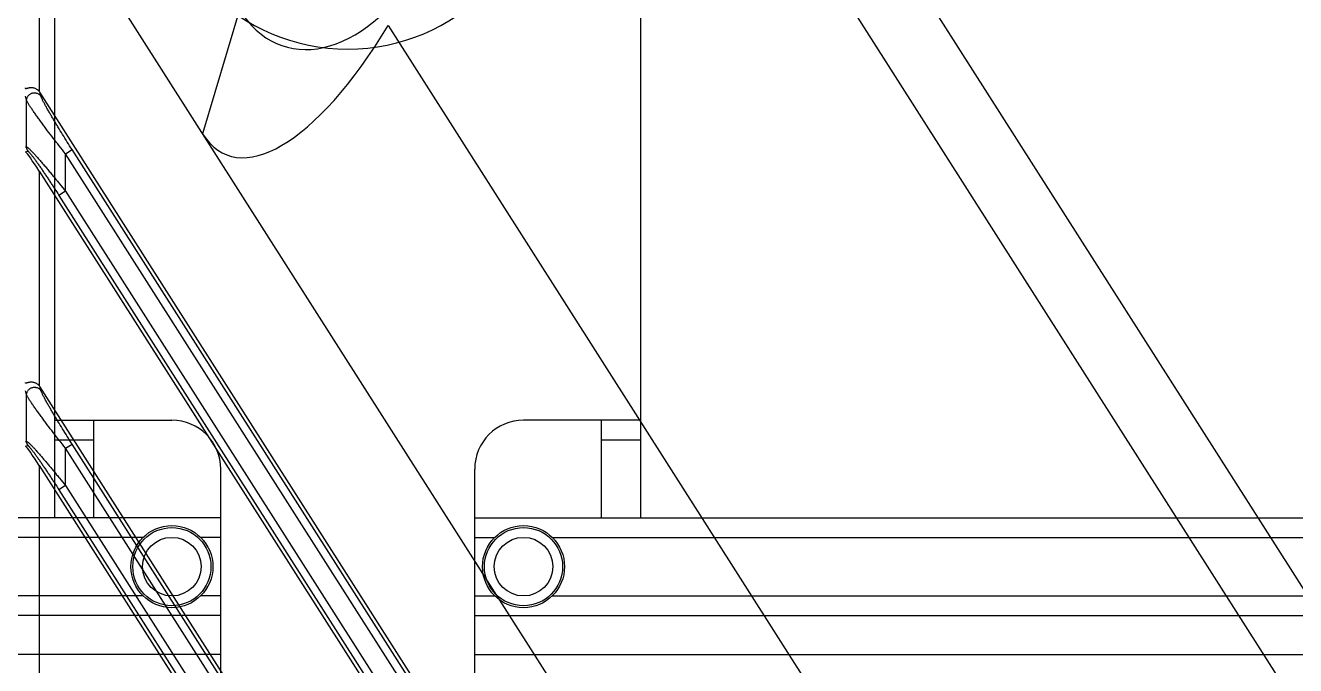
# Model space of a CAD drawing. Header units: millimetres. Extents: x 562 to 17351, y 2396 to 6995.
# Drawn here: x 13938.8 to 14003.8, y 4474.7 to 4507.4 of the extents above; entities that cross this region are included whole.
import ezdxf

# ---------------------------------------------------------------- set-up
doc = ezdxf.new("R2010")
doc.units = ezdxf.units.MM
doc.layers.add('02___PRT_ALL_AXES', color=7, linetype='Continuous')

# ---------------------------------------------------------------- blocks, each defined once
blk = doc.blocks.new('DTGCNV')
at = {"color": 7, "linetype": 'Continuous'}
for p, q in [((12717.318, 4984.423), (12717.318, 4970.54)), ((12759.905, 4979.784), (12838.254, 4856.8)), ((12719.013, 4978.832), (12910.962, 4677.532)), ((12883.386, 4779.444), (12757.682, 4976.76)), ((12727.571, 4974.703), (12725.686, 4968.356)), ((12735.19, 4973.911), (12923.33, 4678.59)), ((12716.677, 4970.077), (12716.618, 4970.279)), ((12716.677, 4967.685), (12716.677, 4970.077)), ((12717.412, 4970.291), (12717.353, 4970.493)), ((12903.91, 4677.658), (12717.353, 4970.493)), ((12716.618, 4967.668), (12716.677, 4967.685)), ((12716.631, 4967.439), (12716.74, 4967.471)), ((12718.67, 4967.337), (12719.006, 4967.551)), ((12718.67, 4965.421), (12718.67, 4967.337)), ((12902.323, 4679.058), (12718.67, 4967.337)), ((12902.66, 4679.272), (12719.006, 4967.551)), ((12717.318, 4966.453), (12717.318, 4955.465)), ((12717.318, 4966.453), (12901.381, 4677.532)), ((12718.67, 4965.421), (12718.334, 4965.207)), ((12718.67, 4965.421), (12901.103, 4679.058)), ((12718.334, 4965.207), (12900.767, 4678.844)), ((12716.677, 4955.001), (12716.618, 4955.204)), ((12716.677, 4952.61), (12716.677, 4955.001)), ((12717.412, 4955.215), (12717.353, 4955.418)), ((12894.306, 4677.658), (12717.353, 4955.418)), ((12716.618, 4952.592), (12716.677, 4952.61)), ((12716.631, 4952.364), (12716.74, 4952.396)), ((12718.67, 4952.262), (12719.006, 4952.476)), ((12893.055, 4679.272), (12719.006, 4952.476)), ((12718.67, 4950.346), (12718.67, 4952.262)), ((12892.719, 4679.058), (12718.67, 4952.262)), ((12717.318, 4951.378), (12717.318, 4940.389)), ((12717.318, 4951.378), (12891.777, 4677.532)), ((12718.67, 4950.346), (12718.334, 4950.131)), ((12718.334, 4950.131), (12891.163, 4678.844)), ((12718.67, 4950.346), (12891.499, 4679.058))]:
    blk.add_line(p, q, dxfattribs=at)
for centre in [(12717.079, 4967.686), (12717.079, 4952.611)]:
    blk.add_arc(centre, 0.402, 180.12821, 212.37179, dxfattribs=at)
for centre, major_axis, ratio, start_param, end_param in [((12732.749, 4982.368), (-2.835, -9.544), 0.602666, -0.481922, 1.127854), ((12732.692, 4982.176), (5.777, 14.89), 0.368013, -3.405574, -2.010726), ((12717.02, 4970.269), (-0.117, 0.402), 0.954439, -1.274405, -1.134443), ((12717.318, 4966.339), (-0.698, 1.104), 0.046753, -1.496981, -0.118001), ((12717.02, 4955.193), (-0.117, 0.402), 0.954439, -1.274405, -1.134443), ((12717.318, 4951.264), (-0.698, 1.104), 0.046753, -1.496981, -0.118001)]:
    blk.add_ellipse(centre, major_axis=major_axis, ratio=ratio, start_param=start_param, end_param=end_param, dxfattribs=at)
for points, knots in [([(12717.318, 4970.54), (12717.303, 4970.559), (12717.269, 4970.593), (12717.21, 4970.635), (12717.147, 4970.669), (12717.082, 4970.692), (12717.017, 4970.708), (12716.954, 4970.715), (12716.895, 4970.716), (12716.84, 4970.712), (12716.797, 4970.705), (12716.766, 4970.698), (12716.739, 4970.691), (12716.714, 4970.684), (12716.69, 4970.677), (12716.676, 4970.672), (12716.662, 4970.669), (12716.651, 4970.667), (12716.64, 4970.667), (12716.632, 4970.67), (12716.625, 4970.676), (12716.621, 4970.685), (12716.619, 4970.696), (12716.618, 4970.705), (12716.618, 4970.709)], [0, 0, 0, 0, 0.092092, 0.18383, 0.274482, 0.363041, 0.448376, 0.529457, 0.605459, 0.675766, 0.739913, 0.769539, 0.797439, 0.847676, 0.869774, 0.889641, 0.907107, 0.922074, 0.934647, 0.945489, 0.956057, 0.968087, 0.982675, 1, 1, 1, 1]), ([(12716.677, 4970.077), (12716.678, 4970.097), (12716.682, 4970.138), (12716.699, 4970.197), (12716.725, 4970.254), (12716.76, 4970.306), (12716.803, 4970.352), (12716.853, 4970.391), (12716.909, 4970.422), (12716.968, 4970.445), (12717.031, 4970.458), (12717.095, 4970.461), (12717.158, 4970.455), (12717.219, 4970.44), (12717.276, 4970.415), (12717.329, 4970.381), (12717.375, 4970.34), (12717.4, 4970.308), (12717.412, 4970.291)], [0, 0, 0, 0, 0.061113, 0.122614, 0.184534, 0.246921, 0.309743, 0.372936, 0.436398, 0.5, 0.563602, 0.627064, 0.690257, 0.753079, 0.815466, 0.877386, 0.938887, 1, 1, 1, 1]), ([(12718.67, 4967.337), (12718.563, 4967.471), (12718.353, 4967.737), (12718.043, 4968.136), (12717.791, 4968.466), (12717.595, 4968.726), (12717.455, 4968.916), (12717.319, 4969.101), (12717.19, 4969.279), (12717.069, 4969.45), (12716.959, 4969.61), (12716.875, 4969.736), (12716.815, 4969.829), (12716.776, 4969.891), (12716.743, 4969.947), (12716.715, 4969.997), (12716.696, 4970.034), (12716.684, 4970.06), (12716.679, 4970.071), (12716.677, 4970.077)], [0, 0, 0, 0, 0.151037, 0.300586, 0.447016, 0.518439, 0.588237, 0.655992, 0.721178, 0.783101, 0.840848, 0.893205, 0.916879, 0.938573, 0.958018, 0.974928, 0.989013, 0.994909, 1, 1, 1, 1]), ([(12719.006, 4967.551), (12718.923, 4967.68), (12718.76, 4967.939), (12718.519, 4968.326), (12718.323, 4968.647), (12718.17, 4968.901), (12718.059, 4969.088), (12717.951, 4969.271), (12717.847, 4969.45), (12717.748, 4969.624), (12717.657, 4969.788), (12717.586, 4969.92), (12717.535, 4970.018), (12717.501, 4970.085), (12717.471, 4970.147), (12717.446, 4970.202), (12717.428, 4970.243), (12717.418, 4970.272), (12717.414, 4970.285), (12717.412, 4970.291)], [0, 0, 0, 0, 0.145071, 0.289149, 0.431131, 0.500908, 0.569567, 0.636803, 0.702211, 0.76523, 0.825074, 0.880596, 0.906233, 0.930094, 0.951832, 0.971044, 0.987264, 0.994099, 1, 1, 1, 1]), ([(12716.618, 4967.438), (12716.618, 4967.439), (12716.618, 4967.44), (12716.619, 4967.442), (12716.62, 4967.443), (12716.622, 4967.444), (12716.624, 4967.444), (12716.626, 4967.443), (12716.628, 4967.441), (12716.63, 4967.44), (12716.631, 4967.439)], [0, 0, 0, 0, 0.134296, 0.239838, 0.325336, 0.408088, 0.50825, 0.637794, 0.80127, 1, 1, 1, 1]), ([(12716.677, 4967.685), (12716.679, 4967.685), (12716.684, 4967.685), (12716.692, 4967.683), (12716.702, 4967.678), (12716.713, 4967.671), (12716.727, 4967.662), (12716.747, 4967.647), (12716.777, 4967.622), (12716.817, 4967.586), (12716.862, 4967.543), (12716.911, 4967.493), (12716.964, 4967.439), (12717.021, 4967.379), (12717.102, 4967.291), (12717.209, 4967.173), (12717.342, 4967.023), (12717.481, 4966.863), (12717.624, 4966.696), (12717.77, 4966.523), (12717.918, 4966.346), (12718.068, 4966.165), (12718.218, 4965.982), (12718.419, 4965.734), (12718.57, 4965.546), (12718.67, 4965.421)], [0, 0, 0, 0, 0.002036, 0.004765, 0.008306, 0.012701, 0.017956, 0.024063, 0.038745, 0.05652, 0.077106, 0.100208, 0.125538, 0.152825, 0.181822, 0.244102, 0.310933, 0.381227, 0.454167, 0.529124, 0.605619, 0.683271, 0.76177, 0.840872, 1, 1, 1, 1]), ([(12716.74, 4967.471), (12716.741, 4967.471), (12716.745, 4967.471), (12716.749, 4967.47), (12716.754, 4967.467), (12716.762, 4967.462), (12716.773, 4967.454), (12716.785, 4967.443), (12716.799, 4967.429), (12716.814, 4967.414), (12716.836, 4967.389), (12716.867, 4967.353), (12716.907, 4967.304), (12716.95, 4967.249), (12716.996, 4967.189), (12717.044, 4967.125), (12717.112, 4967.033), (12717.199, 4966.911), (12717.307, 4966.758), (12717.418, 4966.598), (12717.53, 4966.433), (12717.644, 4966.264), (12717.759, 4966.092), (12717.874, 4965.918), (12717.989, 4965.742), (12718.143, 4965.505), (12718.257, 4965.326), (12718.334, 4965.207)], [0, 0, 0, 0, 0.001988, 0.003277, 0.004801, 0.008605, 0.013451, 0.019328, 0.026206, 0.034036, 0.042764, 0.062675, 0.085465, 0.110691, 0.137955, 0.166932, 0.197336, 0.261568, 0.329268, 0.399486, 0.471568, 0.545042, 0.619552, 0.694837, 0.77068, 0.84692, 1, 1, 1, 1]), ([(12717.318, 4955.465), (12717.303, 4955.483), (12717.269, 4955.517), (12717.21, 4955.56), (12717.147, 4955.593), (12717.082, 4955.617), (12717.017, 4955.632), (12716.954, 4955.64), (12716.895, 4955.641), (12716.84, 4955.636), (12716.797, 4955.629), (12716.766, 4955.622), (12716.739, 4955.616), (12716.714, 4955.608), (12716.69, 4955.601), (12716.676, 4955.597), (12716.662, 4955.594), (12716.651, 4955.592), (12716.64, 4955.592), (12716.632, 4955.595), (12716.625, 4955.601), (12716.621, 4955.61), (12716.619, 4955.621), (12716.618, 4955.629), (12716.618, 4955.634)], [0, 0, 0, 0, 0.092092, 0.18383, 0.274482, 0.363041, 0.448376, 0.529457, 0.605459, 0.675766, 0.739913, 0.769539, 0.797439, 0.847676, 0.869774, 0.889641, 0.907107, 0.922074, 0.934647, 0.945489, 0.956057, 0.968087, 0.982675, 1, 1, 1, 1]), ([(12716.677, 4955.001), (12716.678, 4955.022), (12716.682, 4955.063), (12716.699, 4955.122), (12716.725, 4955.179), (12716.76, 4955.23), (12716.803, 4955.277), (12716.853, 4955.316), (12716.909, 4955.347), (12716.968, 4955.369), (12717.031, 4955.383), (12717.095, 4955.386), (12717.158, 4955.38), (12717.219, 4955.364), (12717.276, 4955.339), (12717.329, 4955.306), (12717.375, 4955.264), (12717.4, 4955.232), (12717.412, 4955.215)], [0, 0, 0, 0, 0.061113, 0.122614, 0.184534, 0.246921, 0.309743, 0.372936, 0.436398, 0.5, 0.563602, 0.627064, 0.690257, 0.753079, 0.815466, 0.877386, 0.938887, 1, 1, 1, 1]), ([(12718.67, 4952.262), (12718.563, 4952.395), (12718.353, 4952.662), (12718.043, 4953.061), (12717.791, 4953.391), (12717.595, 4953.651), (12717.455, 4953.841), (12717.319, 4954.025), (12717.19, 4954.204), (12717.069, 4954.375), (12716.959, 4954.535), (12716.875, 4954.66), (12716.815, 4954.753), (12716.776, 4954.815), (12716.743, 4954.872), (12716.715, 4954.921), (12716.696, 4954.959), (12716.684, 4954.984), (12716.679, 4954.996), (12716.677, 4955.001)], [0, 0, 0, 0, 0.151037, 0.300586, 0.447016, 0.518439, 0.588237, 0.655992, 0.721178, 0.783101, 0.840848, 0.893205, 0.916879, 0.938573, 0.958018, 0.974928, 0.989013, 0.994909, 1, 1, 1, 1]), ([(12719.006, 4952.476), (12718.923, 4952.605), (12718.76, 4952.864), (12718.519, 4953.251), (12718.323, 4953.572), (12718.17, 4953.826), (12718.059, 4954.013), (12717.951, 4954.196), (12717.847, 4954.375), (12717.748, 4954.548), (12717.657, 4954.713), (12717.586, 4954.844), (12717.535, 4954.943), (12717.501, 4955.01), (12717.471, 4955.072), (12717.446, 4955.127), (12717.428, 4955.168), (12717.418, 4955.197), (12717.414, 4955.209), (12717.412, 4955.215)], [0, 0, 0, 0, 0.145071, 0.289149, 0.431131, 0.500908, 0.569567, 0.636803, 0.702211, 0.76523, 0.825074, 0.880596, 0.906233, 0.930094, 0.951832, 0.971044, 0.987264, 0.994099, 1, 1, 1, 1]), ([(12716.618, 4952.362), (12716.618, 4952.363), (12716.618, 4952.365), (12716.619, 4952.367), (12716.62, 4952.368), (12716.622, 4952.368), (12716.624, 4952.368), (12716.626, 4952.367), (12716.628, 4952.366), (12716.63, 4952.365), (12716.631, 4952.364)], [0, 0, 0, 0, 0.134296, 0.239838, 0.325336, 0.408088, 0.50825, 0.637794, 0.80127, 1, 1, 1, 1]), ([(12716.677, 4952.61), (12716.679, 4952.61), (12716.684, 4952.61), (12716.692, 4952.607), (12716.702, 4952.603), (12716.713, 4952.596), (12716.727, 4952.587), (12716.747, 4952.571), (12716.777, 4952.546), (12716.817, 4952.51), (12716.862, 4952.467), (12716.911, 4952.418), (12716.964, 4952.363), (12717.021, 4952.304), (12717.102, 4952.216), (12717.209, 4952.098), (12717.342, 4951.947), (12717.481, 4951.787), (12717.624, 4951.62), (12717.77, 4951.448), (12717.918, 4951.27), (12718.068, 4951.09), (12718.218, 4950.906), (12718.419, 4950.658), (12718.57, 4950.471), (12718.67, 4950.346)], [0, 0, 0, 0, 0.002036, 0.004765, 0.008306, 0.012701, 0.017956, 0.024063, 0.038745, 0.05652, 0.077106, 0.100208, 0.125538, 0.152825, 0.181822, 0.244102, 0.310933, 0.381227, 0.454167, 0.529124, 0.605619, 0.683271, 0.76177, 0.840872, 1, 1, 1, 1]), ([(12716.74, 4952.396), (12716.741, 4952.396), (12716.745, 4952.396), (12716.749, 4952.394), (12716.754, 4952.392), (12716.762, 4952.387), (12716.773, 4952.378), (12716.785, 4952.367), (12716.799, 4952.354), (12716.814, 4952.338), (12716.836, 4952.313), (12716.867, 4952.277), (12716.907, 4952.228), (12716.95, 4952.174), (12716.996, 4952.114), (12717.044, 4952.05), (12717.112, 4951.957), (12717.199, 4951.835), (12717.307, 4951.682), (12717.418, 4951.523), (12717.53, 4951.358), (12717.644, 4951.189), (12717.759, 4951.017), (12717.874, 4950.842), (12717.989, 4950.666), (12718.143, 4950.43), (12718.257, 4950.251), (12718.334, 4950.131)], [0, 0, 0, 0, 0.001988, 0.003277, 0.004801, 0.008605, 0.013451, 0.019328, 0.026206, 0.034036, 0.042764, 0.062675, 0.085465, 0.110691, 0.137955, 0.166932, 0.197336, 0.261568, 0.329268, 0.399486, 0.471568, 0.545042, 0.619552, 0.694837, 0.77068, 0.84692, 1, 1, 1, 1])]:
    blk.add_open_spline(points, degree=3, knots=knots, dxfattribs=at)
blk = doc.blocks.new('*U61')
blk.add_blockref('DTGCNV', (-13016.618, -4845.197))
blk = doc.blocks.new('*U62')
at = {"color": 0, "linetype": 'ByBlock', "lineweight": -2, "transparency": 16777216}
blk.add_blockref('*U61', (1800, 337.5), dxfattribs=at)
blk = doc.blocks.new('dfx')
at = {"color": 114, "linetype": 'Continuous', "lineweight": -3, "true_color": 0x139b48}
for p, q in [((13125.982, 8801.227), (13125.982, 8861.227)), ((13155.982, 8801.227), (13155.982, 8861.227)), ((13125.982, 8806.227), (13131.982, 8806.227)), ((13127.982, 8801.227), (13127.982, 8806.227)), ((13155.982, 8806.227), (13149.982, 8806.227)), ((13153.982, 8801.227), (13153.982, 8806.227)), ((13125.982, 8805.227), (13127.982, 8805.227)), ((13153.982, 8805.227), (13155.982, 8805.227)), ((13134.482, 8768.727), (13134.482, 8803.727)), ((13147.482, 8768.727), (13147.482, 8803.727)), ((13134.482, 8801.227), (13111.482, 8801.227)), ((13147.482, 8801.227), (13701.482, 8801.227)), ((13134.482, 8800.227), (13133.451, 8800.227)), ((13147.482, 8800.227), (13148.512, 8800.227)), ((13134.482, 8797.227), (13133.451, 8797.227)), ((13147.482, 8797.227), (13148.512, 8797.227)), ((13134.482, 8796.227), (13111.482, 8796.227)), ((13147.482, 8796.227), (13701.482, 8796.227)), ((13134.482, 8794.227), (13110.982, 8794.227)), ((13147.482, 8794.227), (13701.482, 8794.227))]:
    blk.add_line(p, q, dxfattribs=at)
for centre, radius in [((13131.982, 8798.727), 2), ((13149.982, 8798.727), 2), ((13131.982, 8798.727), 1.5), ((13149.982, 8798.727), 1.5)]:
    blk.add_circle(centre, radius, dxfattribs=at)
for centre, radius, start, end in [((13140.982, 8835.227), 10, 180, 0), ((13131.982, 8803.727), 2.5, 0, 90), ((13149.982, 8803.727), 2.5, 90, 180)]:
    blk.add_arc(centre, radius, start, end, dxfattribs=at)
at = {"layer": '02___PRT_ALL_AXES', "color": 114, "linetype": 'Continuous', "lineweight": -3, "true_color": 0x139b48}
for p, q in [((13130.512, 8800.227), (13118.451, 8800.227)), ((13151.451, 8800.227), (13697.512, 8800.227)), ((13130.512, 8797.227), (13118.451, 8797.227)), ((13151.451, 8797.227), (13697.512, 8797.227))]:
    blk.add_line(p, q, dxfattribs=at)
for centre in [(13131.982, 8798.727), (13149.982, 8798.727)]:
    blk.add_circle(centre, 2.1, dxfattribs=at)
blk = doc.blocks.new('*U142')
blk.add_blockref('dfx', (-13416.982, -8530.477))
blk = doc.blocks.new('*U143')
at = {"color": 0, "linetype": 'ByBlock', "lineweight": -2, "transparency": 16777216}
blk.add_blockref('*U142', (1800, 0), dxfattribs=at)

msp = doc.modelspace()

# ---------------------------------------------------------------- block references
for name, p in [('*U62', (12438.816, 4041.217)), ('*U143', (12431.316, 4211.467))]:
    msp.add_blockref(name, p)

doc.saveas('drawing.dxf')
